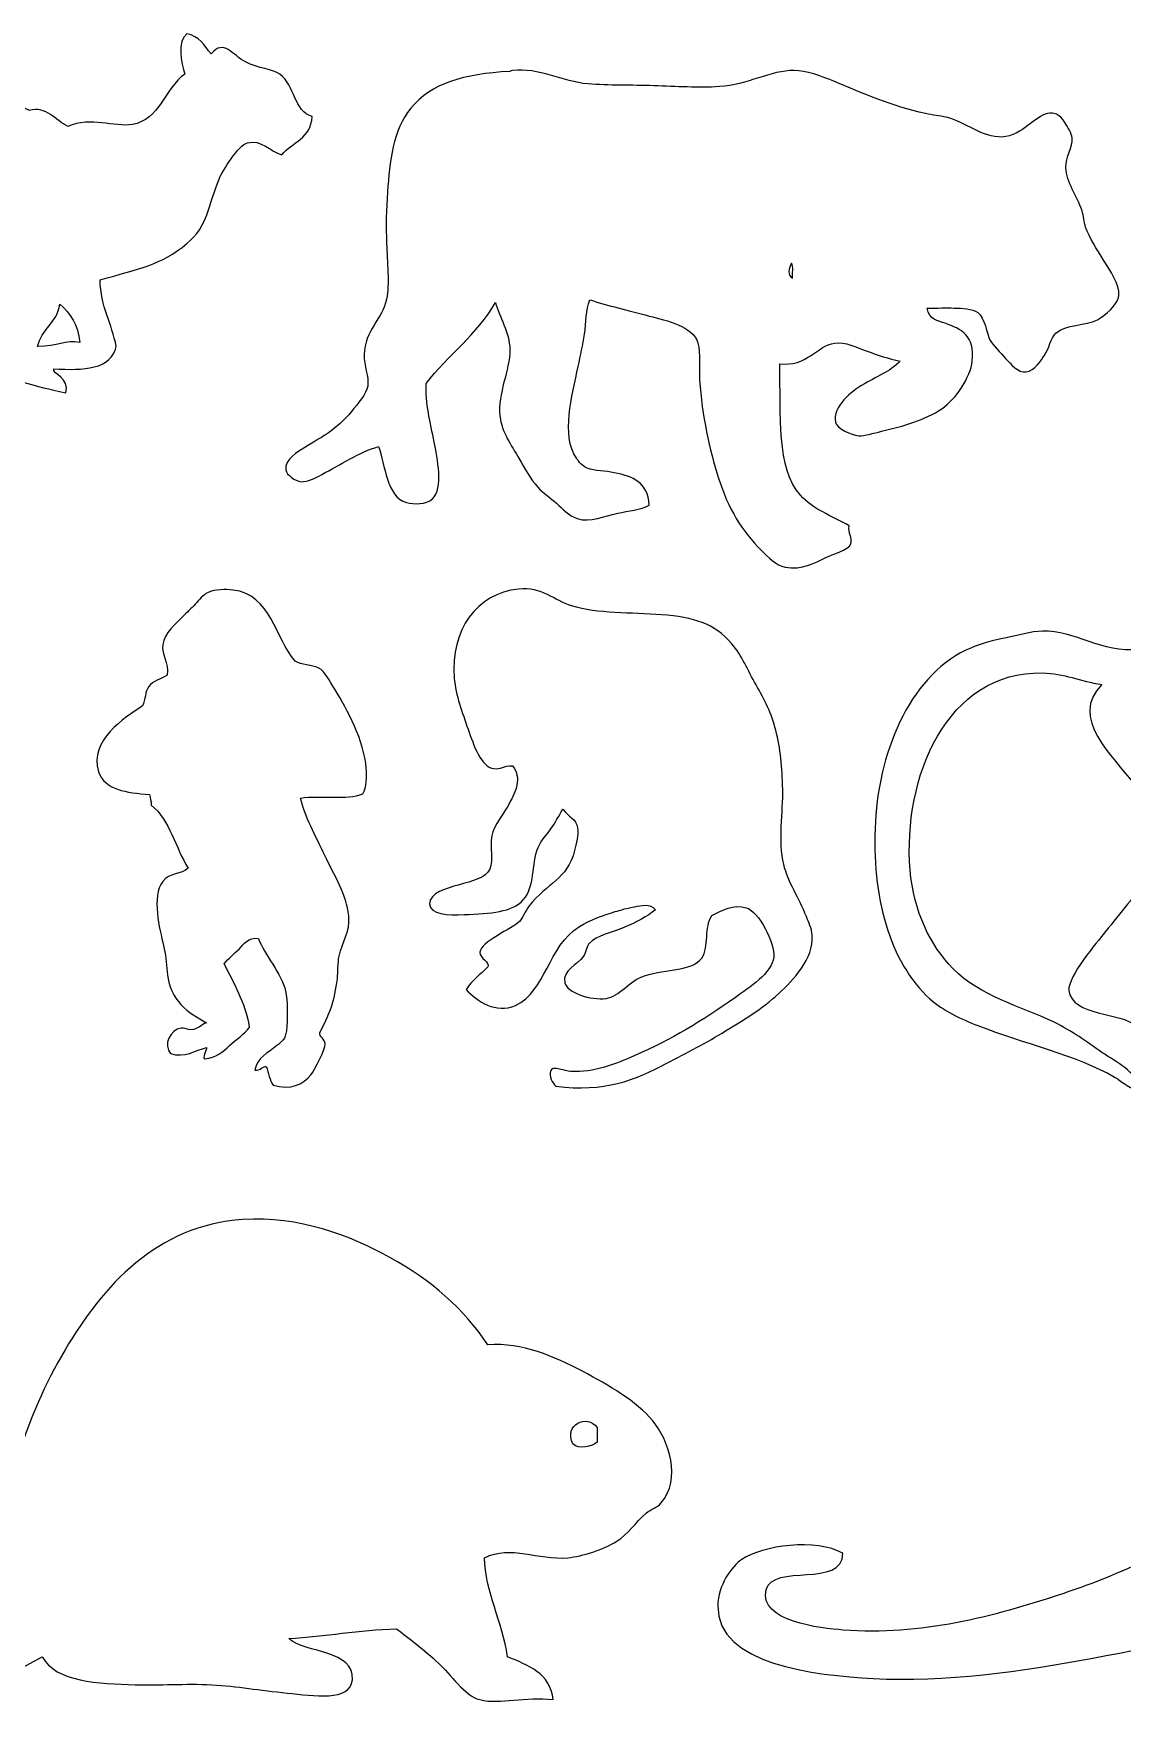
# Model space of a CAD drawing. Header units: centimetres. Extents: x -66 to 65, y -66 to 66.
# Drawn here: x -32.87 to -22.17, y -42.33 to -25.77 of the extents above; entities that cross this region are included whole.
import ezdxf

# ---------------------------------------------------------------- set-up
doc = ezdxf.new("R2010")
doc.units = ezdxf.units.CM
doc.header["$MEASUREMENT"] = 0
doc.layers.add('Layer 1', color=7, linetype='Continuous')

msp = doc.modelspace()

# ---------------------------------------------------------------- linework, layer by layer
at = {"layer": 'Layer 1'}
for points, knots in [([(-30.13545, -26.58757), (-30.1413, -26.80662), (-30.33352, -26.83929), (-30.43311, -26.9646), (-30.43311, -26.9646), (-30.54299, -26.93229), (-30.63872, -26.81064), (-30.77045, -26.84554), (-30.77045, -26.84554), (-30.85829, -26.86882), (-31.01506, -27.1228), (-31.04826, -27.20273), (-31.04826, -27.20273), (-31.16089, -27.47388), (-31.15507, -27.6612), (-31.36576, -27.83773), (-31.36576, -27.83773), (-31.61934, -28.05022), (-31.84169, -28.08519), (-32.21904, -28.19492), (-32.21904, -28.19492), (-32.21433, -28.46143), (-32.10291, -28.62119), (-32.06029, -28.84976), (-32.06029, -28.84976), (-32.11149, -29.07638), (-32.37991, -29.08577), (-32.67545, -29.06804), (-32.67545, -29.06804), (-32.68971, -29.12262), (-32.51302, -29.15652), (-32.55639, -29.30617), (-32.55639, -29.30617), (-32.73456, -29.265), (-32.80851, -29.2496), (-33.0128, -29.18711), (-33.0128, -29.18711), (-33.0224, -29.18417), (-33.06924, -29.12692), (-33.07233, -29.12758), (-33.07233, -29.12758), (-33.18639, -29.15205), (-33.2813, -29.43892), (-33.35014, -29.52446), (-33.35014, -29.52446), (-33.48894, -29.69697), (-33.6664, -29.77499), (-33.72717, -29.92134), (-33.72717, -29.92134), (-33.69807, -30.12346), (-33.72071, -30.30234), (-33.86608, -30.37775), (-33.86608, -30.37775), (-34.07928, -30.3134), (-34.02906, -29.95293), (-33.9653, -29.76259), (-33.9653, -29.76259), (-34.39739, -29.71716), (-34.53688, -29.21059), (-34.9178, -29.04821), (-34.9178, -29.04821), (-34.91682, -28.64583), (-34.80821, -28.33659), (-34.85827, -27.93696), (-34.85827, -27.93696), (-35.23985, -27.68354), (-35.66787, -27.47656), (-35.92983, -27.10352), (-35.92983, -27.10352), (-36.16925, -27.15022), (-36.37457, -27.27693), (-36.60452, -27.20274), (-36.60452, -27.20274), (-36.8422, -27.12606), (-37.04026, -27.00922), (-37.3189, -27.04399), (-37.3189, -27.04399), (-37.58978, -27.07778), (-37.75491, -27.30029), (-37.97374, -27.40118), (-37.97374, -27.40118), (-38.58913, -27.68489), (-39.21993, -27.45354), (-39.73983, -27.14321), (-39.73983, -27.14321), (-39.84577, -27.13638), (-39.9034, -27.21589), (-39.9978, -27.16305), (-39.9978, -27.16305), (-39.91766, -26.66362), (-39.47427, -27.05685), (-39.20405, -27.16305), (-39.20405, -27.16305), (-38.98894, -27.24756), (-38.65573, -27.26888), (-38.4103, -27.24243), (-38.4103, -27.24243), (-37.92394, -27.19002), (-37.78202, -26.75012), (-37.19983, -26.74634), (-37.19983, -26.74634), (-36.78234, -26.74361), (-36.30546, -27.04524), (-35.96952, -26.80587), (-35.96952, -26.80587), (-35.83016, -26.7066), (-35.77153, -26.51102), (-35.65202, -26.40899), (-35.65202, -26.40899), (-35.41956, -26.21053), (-34.92762, -26.11035), (-34.50108, -26.07165), (-34.50108, -26.07165), (-33.84536, -26.01215), (-33.43888, -26.28297), (-32.91358, -26.52806), (-32.91358, -26.52806), (-32.75147, -26.4834), (-32.65365, -26.62564), (-32.53655, -26.68681), (-32.53655, -26.68681), (-32.30239, -26.58381), (-32.08684, -26.69721), (-31.90155, -26.66697), (-31.90155, -26.66697), (-31.63361, -26.62326), (-31.58767, -26.3129), (-31.38561, -26.17088), (-31.38561, -26.17088), (-31.42453, -26.06325), (-31.46086, -25.84772), (-31.36577, -25.774), (-31.36577, -25.774), (-31.24356, -25.79731), (-31.19421, -25.89349), (-31.12764, -25.97244), (-31.12764, -25.97244), (-31.00146, -25.82126), (-30.91788, -25.98533), (-30.7903, -26.05182), (-30.7903, -26.05182), (-30.6652, -26.11699), (-30.51749, -26.12262), (-30.45296, -26.17088), (-30.45296, -26.17088), (-30.30137, -26.28417), (-30.31192, -26.54089), (-30.13545, -26.58757)], [0, 0, 0, 0, 0.02631579, 0.02631579, 0.02631579, 0.02631579, 0.05263158, 0.05263158, 0.05263158, 0.05263158, 0.07894737, 0.07894737, 0.07894737, 0.07894737, 0.10526316, 0.10526316, 0.10526316, 0.10526316, 0.13157895, 0.13157895, 0.13157895, 0.13157895, 0.15789474, 0.15789474, 0.15789474, 0.15789474, 0.18421053, 0.18421053, 0.18421053, 0.18421053, 0.21052632, 0.21052632, 0.21052632, 0.21052632, 0.23684211, 0.23684211, 0.23684211, 0.23684211, 0.26315789, 0.26315789, 0.26315789, 0.26315789, 0.28947368, 0.28947368, 0.28947368, 0.28947368, 0.31578947, 0.31578947, 0.31578947, 0.31578947, 0.34210526, 0.34210526, 0.34210526, 0.34210526, 0.36842105, 0.36842105, 0.36842105, 0.36842105, 0.39473684, 0.39473684, 0.39473684, 0.39473684, 0.42105263, 0.42105263, 0.42105263, 0.42105263, 0.44736842, 0.44736842, 0.44736842, 0.44736842, 0.47368421, 0.47368421, 0.47368421, 0.47368421, 0.5, 0.5, 0.5, 0.5, 0.52631579, 0.52631579, 0.52631579, 0.52631579, 0.55263158, 0.55263158, 0.55263158, 0.55263158, 0.57894737, 0.57894737, 0.57894737, 0.57894737, 0.60526316, 0.60526316, 0.60526316, 0.60526316, 0.63157895, 0.63157895, 0.63157895, 0.63157895, 0.65789474, 0.65789474, 0.65789474, 0.65789474, 0.68421053, 0.68421053, 0.68421053, 0.68421053, 0.71052632, 0.71052632, 0.71052632, 0.71052632, 0.73684211, 0.73684211, 0.73684211, 0.73684211, 0.76315789, 0.76315789, 0.76315789, 0.76315789, 0.78947368, 0.78947368, 0.78947368, 0.78947368, 0.81578947, 0.81578947, 0.81578947, 0.81578947, 0.84210526, 0.84210526, 0.84210526, 0.84210526, 0.86842105, 0.86842105, 0.86842105, 0.86842105, 0.89473684, 0.89473684, 0.89473684, 0.89473684, 0.92105263, 0.92105263, 0.92105263, 0.92105263, 0.94736842, 0.94736842, 0.94736842, 0.94736842, 1, 1, 1, 1]), ([(-24.0863, -28.47082), (-24.06966, -28.58877), (-23.97936, -28.59607), (-23.90935, -28.62121), (-23.90935, -28.62121), (-23.75631, -28.67614), (-23.61325, -28.74228), (-23.644, -28.99276), (-23.644, -28.99276), (-23.66347, -29.15143), (-23.79725, -29.35945), (-23.94475, -29.46158), (-23.94475, -29.46158), (-24.1026, -29.57088), (-24.32292, -29.63202), (-24.53739, -29.68275), (-24.53739, -29.68275), (-24.61433, -29.7009), (-24.70381, -29.73027), (-24.75858, -29.72696), (-24.75858, -29.72696), (-24.83766, -29.7222), (-24.97432, -29.65293), (-24.98856, -29.59424), (-24.98856, -29.59424), (-25.02624, -29.43922), (-24.8164, -29.28148), (-24.73202, -29.2316), (-24.73202, -29.2316), (-24.5852, -29.14476), (-24.45415, -29.09767), (-24.35165, -28.99276), (-24.35165, -28.99276), (-24.46891, -28.96937), (-24.57226, -28.93405), (-24.67894, -28.89545), (-24.67894, -28.89545), (-24.78292, -28.85783), (-24.89018, -28.79978), (-24.99739, -28.81581), (-24.99739, -28.81581), (-25.17106, -28.84179), (-25.27605, -29.05288), (-25.53701, -29.01925), (-25.53701, -29.01925), (-25.52502, -29.53175), (-25.57164, -30.04025), (-25.33355, -30.31076), (-25.33355, -30.31076), (-25.21197, -30.44893), (-25.0287, -30.51206), (-24.85587, -30.61151), (-24.85587, -30.61151), (-24.86685, -30.68488), (-24.817, -30.72642), (-24.8382, -30.78846), (-24.8382, -30.78846), (-24.859, -30.84934), (-25.02465, -30.89723), (-25.07704, -30.92118), (-25.07704, -30.92118), (-25.20311, -30.97865), (-25.31538, -31.04932), (-25.48394, -31.01849), (-25.48394, -31.01849), (-25.56869, -31.00296), (-25.65862, -30.91456), (-25.71392, -30.85924), (-25.71392, -30.85924), (-25.91455, -30.65861), (-26.04005, -30.44734), (-26.13852, -30.14272), (-26.13852, -30.14272), (-26.22866, -29.86398), (-26.30161, -29.53061), (-26.32428, -29.17853), (-26.32428, -29.17853), (-26.3323, -29.05423), (-26.31177, -28.91813), (-26.34195, -28.81584), (-26.34195, -28.81584), (-26.39214, -28.64585), (-26.64612, -28.59695), (-26.81966, -28.55049), (-26.81966, -28.55049), (-27.04157, -28.49106), (-27.21839, -28.44884), (-27.40349, -28.39121), (-27.40349, -28.39121), (-27.44574, -28.49395), (-27.43871, -28.6114), (-27.45654, -28.72736), (-27.45654, -28.72736), (-27.47265, -28.83216), (-27.49525, -28.93675), (-27.51845, -29.04584), (-27.51845, -29.04584), (-27.57983, -29.33424), (-27.68752, -29.72116), (-27.53615, -29.94812), (-27.53615, -29.94812), (-27.51406, -29.98122), (-27.47503, -30.0271), (-27.43, -30.04543), (-27.43, -30.04543), (-27.35372, -30.07647), (-27.24876, -30.07213), (-27.16462, -30.08964), (-27.16462, -30.08964), (-26.97989, -30.12811), (-26.83336, -30.18251), (-26.81963, -30.40809), (-26.81963, -30.40809), (-26.91004, -30.45733), (-27.02272, -30.46431), (-27.12925, -30.48773), (-27.12925, -30.48773), (-27.26374, -30.51728), (-27.39807, -30.58301), (-27.52729, -30.54081), (-27.52729, -30.54081), (-27.61421, -30.51245), (-27.66932, -30.44553), (-27.73075, -30.39039), (-27.73075, -30.39039), (-27.79041, -30.33686), (-27.86034, -30.29522), (-27.91651, -30.23119), (-27.91651, -30.23119), (-27.98456, -30.15356), (-28.04497, -30.04805), (-28.10227, -29.94811), (-28.10227, -29.94811), (-28.17355, -29.82373), (-28.2706, -29.69303), (-28.28803, -29.53234), (-28.28803, -29.53234), (-28.31258, -29.3062), (-28.18918, -29.09115), (-28.19072, -28.87779), (-28.19072, -28.87779), (-28.19188, -28.71346), (-28.29626, -28.54928), (-28.33227, -28.41776), (-28.33227, -28.41776), (-28.51089, -28.73153), (-28.80074, -28.93415), (-29.01341, -29.21389), (-29.01341, -29.21389), (-29.02338, -29.40674), (-28.97237, -29.59418), (-28.9338, -29.78888), (-28.9338, -29.78888), (-28.90343, -29.94199), (-28.84225, -30.24984), (-28.95147, -30.34617), (-28.95147, -30.34617), (-29.01661, -30.40358), (-29.13104, -30.40324), (-29.20801, -30.38152), (-29.20801, -30.38152), (-29.40634, -30.32551), (-29.41277, -30.01301), (-29.48222, -29.83307), (-29.48222, -29.83307), (-29.66772, -29.88625), (-29.85624, -30.01124), (-30.03949, -30.10731), (-30.03949, -30.10731), (-30.10111, -30.13962), (-30.17874, -30.18325), (-30.24295, -30.17809), (-30.24295, -30.17809), (-30.30134, -30.17338), (-30.38694, -30.10983), (-30.39334, -30.06308), (-30.39334, -30.06308), (-30.40779, -29.95762), (-30.26928, -29.87927), (-30.20758, -29.84194), (-30.20758, -29.84194), (-30.01054, -29.72267), (-29.89669, -29.66676), (-29.7476, -29.48811), (-29.7476, -29.48811), (-29.68865, -29.41749), (-29.59848, -29.31153), (-29.58837, -29.24043), (-29.58837, -29.24043), (-29.57421, -29.14081), (-29.62692, -29.0398), (-29.62374, -28.93084), (-29.62374, -28.93084), (-29.61665, -28.68761), (-29.443, -28.58056), (-29.40257, -28.38239), (-29.40257, -28.38239), (-29.37362, -28.24049), (-29.39603, -28.00636), (-29.40257, -27.8428), (-29.40257, -27.8428), (-29.40953, -27.66836), (-29.40612, -27.49725), (-29.39373, -27.32972), (-29.39373, -27.32972), (-29.37156, -27.0295), (-29.3402, -26.72282), (-29.16375, -26.50705), (-29.16375, -26.50705), (-28.96214, -26.26051), (-28.64768, -26.17084), (-28.19069, -26.14433), (-28.19069, -26.14433), (-28.1764, -26.14354), (-28.17566, -26.1369), (-28.16415, -26.13549), (-28.16415, -26.13549), (-27.90795, -26.10469), (-27.67586, -26.24757), (-27.42112, -26.26823), (-27.42112, -26.26823), (-27.2184, -26.28455), (-26.99387, -26.2777), (-26.77535, -26.2859), (-26.77535, -26.2859), (-26.55744, -26.2941), (-26.33127, -26.30728), (-26.12961, -26.29476), (-26.12961, -26.29476), (-25.85685, -26.27777), (-25.62314, -26.13318), (-25.39539, -26.13548), (-25.39539, -26.13548), (-25.27672, -26.13672), (-25.13083, -26.18988), (-25.00616, -26.24166), (-25.00616, -26.24166), (-24.71247, -26.36361), (-24.4417, -26.48455), (-24.10388, -26.56011), (-24.10388, -26.56011), (-24.03445, -26.57564), (-23.96556, -26.57921), (-23.90044, -26.59548), (-23.90044, -26.59548), (-23.7097, -26.64324), (-23.54256, -26.79707), (-23.35199, -26.79008), (-23.35199, -26.79008), (-23.25084, -26.78635), (-23.16625, -26.72777), (-23.09545, -26.67507), (-23.09545, -26.67507), (-22.96059, -26.57479), (-22.84134, -26.47465), (-22.73276, -26.64856), (-22.73276, -26.64856), (-22.70842, -26.68756), (-22.66603, -26.75826), (-22.66201, -26.79895), (-22.66201, -26.79895), (-22.65288, -26.89039), (-22.72691, -26.98535), (-22.72392, -27.09086), (-22.72392, -27.09086), (-22.71982, -27.23548), (-22.61274, -27.36761), (-22.56467, -27.51546), (-22.56467, -27.51546), (-22.54763, -27.56793), (-22.54641, -27.62455), (-22.5293, -27.67469), (-22.5293, -27.67469), (-22.49226, -27.78328), (-22.42034, -27.89313), (-22.35237, -28.00201), (-22.35237, -28.00201), (-22.29247, -28.09792), (-22.19177, -28.24151), (-22.20198, -28.34695), (-22.20198, -28.34695), (-22.21047, -28.43453), (-22.33758, -28.54571), (-22.41428, -28.58579), (-22.41428, -28.58579), (-22.52956, -28.64604), (-22.72522, -28.63146), (-22.82118, -28.71851), (-22.82118, -28.71851), (-22.87452, -28.7669), (-22.88722, -28.86816), (-22.93617, -28.93968), (-22.93617, -28.93968), (-22.96517, -28.98204), (-23.03179, -29.09171), (-23.1131, -29.09891), (-23.1131, -29.09891), (-23.20084, -29.10664), (-23.25947, -29.02829), (-23.31656, -28.96617), (-23.31656, -28.96617), (-23.3668, -28.91156), (-23.43943, -28.84078), (-23.46692, -28.78927), (-23.46692, -28.78927), (-23.50494, -28.71815), (-23.51746, -28.56765), (-23.59077, -28.51503), (-23.59077, -28.51503), (-23.64559, -28.47571), (-23.74621, -28.47495), (-23.82077, -28.47082), (-23.82077, -28.47082), (-23.89943, -28.4665), (-23.98656, -28.47399), (-24.0863, -28.47082)], [0, 0, 0, 0, 0.0125, 0.0125, 0.0125, 0.0125, 0.025, 0.025, 0.025, 0.025, 0.0375, 0.0375, 0.0375, 0.0375, 0.05, 0.05, 0.05, 0.05, 0.0625, 0.0625, 0.0625, 0.0625, 0.075, 0.075, 0.075, 0.075, 0.0875, 0.0875, 0.0875, 0.0875, 0.1, 0.1, 0.1, 0.1, 0.1125, 0.1125, 0.1125, 0.1125, 0.125, 0.125, 0.125, 0.125, 0.1375, 0.1375, 0.1375, 0.1375, 0.15, 0.15, 0.15, 0.15, 0.1625, 0.1625, 0.1625, 0.1625, 0.175, 0.175, 0.175, 0.175, 0.1875, 0.1875, 0.1875, 0.1875, 0.2, 0.2, 0.2, 0.2, 0.2125, 0.2125, 0.2125, 0.2125, 0.225, 0.225, 0.225, 0.225, 0.2375, 0.2375, 0.2375, 0.2375, 0.25, 0.25, 0.25, 0.25, 0.2625, 0.2625, 0.2625, 0.2625, 0.275, 0.275, 0.275, 0.275, 0.2875, 0.2875, 0.2875, 0.2875, 0.3, 0.3, 0.3, 0.3, 0.3125, 0.3125, 0.3125, 0.3125, 0.325, 0.325, 0.325, 0.325, 0.3375, 0.3375, 0.3375, 0.3375, 0.35, 0.35, 0.35, 0.35, 0.3625, 0.3625, 0.3625, 0.3625, 0.375, 0.375, 0.375, 0.375, 0.3875, 0.3875, 0.3875, 0.3875, 0.4, 0.4, 0.4, 0.4, 0.4125, 0.4125, 0.4125, 0.4125, 0.425, 0.425, 0.425, 0.425, 0.4375, 0.4375, 0.4375, 0.4375, 0.45, 0.45, 0.45, 0.45, 0.4625, 0.4625, 0.4625, 0.4625, 0.475, 0.475, 0.475, 0.475, 0.4875, 0.4875, 0.4875, 0.4875, 0.5, 0.5, 0.5, 0.5, 0.5125, 0.5125, 0.5125, 0.5125, 0.525, 0.525, 0.525, 0.525, 0.5375, 0.5375, 0.5375, 0.5375, 0.55, 0.55, 0.55, 0.55, 0.5625, 0.5625, 0.5625, 0.5625, 0.575, 0.575, 0.575, 0.575, 0.5875, 0.5875, 0.5875, 0.5875, 0.6, 0.6, 0.6, 0.6, 0.6125, 0.6125, 0.6125, 0.6125, 0.625, 0.625, 0.625, 0.625, 0.6375, 0.6375, 0.6375, 0.6375, 0.65, 0.65, 0.65, 0.65, 0.6625, 0.6625, 0.6625, 0.6625, 0.675, 0.675, 0.675, 0.675, 0.6875, 0.6875, 0.6875, 0.6875, 0.7, 0.7, 0.7, 0.7, 0.7125, 0.7125, 0.7125, 0.7125, 0.725, 0.725, 0.725, 0.725, 0.7375, 0.7375, 0.7375, 0.7375, 0.75, 0.75, 0.75, 0.75, 0.7625, 0.7625, 0.7625, 0.7625, 0.775, 0.775, 0.775, 0.775, 0.7875, 0.7875, 0.7875, 0.7875, 0.8, 0.8, 0.8, 0.8, 0.8125, 0.8125, 0.8125, 0.8125, 0.825, 0.825, 0.825, 0.825, 0.8375, 0.8375, 0.8375, 0.8375, 0.85, 0.85, 0.85, 0.85, 0.8625, 0.8625, 0.8625, 0.8625, 0.875, 0.875, 0.875, 0.875, 0.8875, 0.8875, 0.8875, 0.8875, 0.9, 0.9, 0.9, 0.9, 0.9125, 0.9125, 0.9125, 0.9125, 0.925, 0.925, 0.925, 0.925, 0.9375, 0.9375, 0.9375, 0.9375, 0.95, 0.95, 0.95, 0.95, 0.9625, 0.9625, 0.9625, 0.9625, 0.975, 0.975, 0.975, 0.975, 1, 1, 1, 1]), ([(-32.8342, -28.84975), (-32.63505, -28.84784), (-32.55969, -28.784), (-32.41748, -28.81006), (-32.41748, -28.81006), (-32.43608, -28.63684), (-32.5109, -28.51984), (-32.61592, -28.43303), (-32.61592, -28.43303), (-32.63983, -28.62081), (-32.79742, -28.67486), (-32.8342, -28.84975)], [0, 0, 0, 0, 0.25, 0.25, 0.25, 0.25, 0.5, 0.5, 0.5, 0.5, 1, 1, 1, 1]), ([(-29.6361, -33.24551), (-29.78887, -33.31123), (-30.05912, -33.25961), (-30.24866, -33.28866), (-30.24866, -33.28866), (-30.20619, -33.47096), (-30.1034, -33.65482), (-30.00707, -33.8581), (-30.00707, -33.8581), (-29.91814, -34.04582), (-29.79374, -34.24018), (-29.7741, -34.44481), (-29.7741, -34.44481), (-29.75817, -34.6106), (-29.8403, -34.70233), (-29.86903, -34.84171), (-29.86903, -34.84171), (-29.88356, -34.91233), (-29.87842, -34.994), (-29.88628, -35.06605), (-29.88628, -35.06605), (-29.90835, -35.26957), (-29.97296, -35.44303), (-30.05881, -35.59236), (-30.05881, -35.59236), (-30.06598, -35.63446), (-30.01021, -35.65866), (-30.00703, -35.70457), (-30.00703, -35.70457), (-30.00311, -35.76095), (-30.10837, -35.95958), (-30.14509, -36.00654), (-30.14509, -36.00654), (-30.2232, -36.10655), (-30.34665, -36.16235), (-30.51609, -36.11007), (-30.51609, -36.11007), (-30.55572, -36.06628), (-30.55914, -35.98627), (-30.58512, -35.92886), (-30.58512, -35.92886), (-30.61491, -35.91373), (-30.64232, -35.97495), (-30.69725, -35.96336), (-30.69725, -35.96336), (-30.67264, -35.83268), (-30.56864, -35.79456), (-30.48156, -35.7218), (-30.48156, -35.7218), (-30.42854, -35.67748), (-30.39666, -35.661), (-30.38668, -35.57509), (-30.38668, -35.57509), (-30.37398, -35.46616), (-30.37604, -35.27283), (-30.39531, -35.18681), (-30.39531, -35.18681), (-30.43304, -35.01801), (-30.60528, -34.82171), (-30.66272, -34.66915), (-30.66272, -34.66915), (-30.76326, -34.65177), (-30.80689, -34.72868), (-30.85259, -34.77271), (-30.85259, -34.77271), (-30.90246, -34.82073), (-30.95588, -34.86476), (-30.99925, -34.9194), (-30.99925, -34.9194), (-30.90228, -35.11289), (-30.79129, -35.29236), (-30.74903, -35.54062), (-30.74903, -35.54062), (-30.80218, -35.61338), (-30.88169, -35.66196), (-30.94747, -35.72183), (-30.94747, -35.72183), (-31.00978, -35.77853), (-31.07963, -35.84608), (-31.18909, -35.85121), (-31.18909, -35.85121), (-31.22153, -35.84079), (-31.16882, -35.77654), (-31.17187, -35.73911), (-31.17187, -35.73911), (-31.27889, -35.77057), (-31.39314, -35.8455), (-31.52559, -35.79949), (-31.52559, -35.79949), (-31.6047, -35.7157), (-31.52683, -35.56549), (-31.42203, -35.54925), (-31.42203, -35.54925), (-31.3902, -35.54436), (-31.35763, -35.56748), (-31.32715, -35.56653), (-31.32715, -35.56653), (-31.2555, -35.56428), (-31.22711, -35.51457), (-31.17187, -35.49753), (-31.17187, -35.49753), (-31.35372, -35.39744), (-31.53218, -35.28811), (-31.56012, -34.99707), (-31.56012, -34.99707), (-31.5689, -34.90563), (-31.57396, -34.82096), (-31.59462, -34.73825), (-31.59462, -34.73825), (-31.63386, -34.58098), (-31.71635, -34.25557), (-31.60327, -34.10838), (-31.60327, -34.10838), (-31.53718, -34.02234), (-31.422, -34.03872), (-31.35303, -33.97895), (-31.35303, -33.97895), (-31.47868, -33.7767), (-31.53361, -33.50378), (-31.7154, -33.35771), (-31.7154, -33.35771), (-31.71813, -33.32017), (-31.7254, -33.28717), (-31.73265, -33.2542), (-31.73265, -33.2542), (-31.96064, -33.23581), (-32.17821, -33.20676), (-32.23311, -33.02986), (-32.23311, -33.02986), (-32.33005, -32.71744), (-31.9807, -32.50265), (-31.80168, -32.38277), (-31.80168, -32.38277), (-31.77316, -32.31543), (-31.77599, -32.24492), (-31.74128, -32.19293), (-31.74128, -32.19293), (-31.70014, -32.13141), (-31.62214, -32.12207), (-31.56009, -32.0808), (-31.56009, -32.0808), (-31.54152, -31.95078), (-31.61592, -31.88922), (-31.60324, -31.77878), (-31.60324, -31.77878), (-31.59094, -31.6716), (-31.47008, -31.56793), (-31.40478, -31.50269), (-31.40478, -31.50269), (-31.36874, -31.46663), (-31.32345, -31.42466), (-31.28397, -31.38188), (-31.28397, -31.38188), (-31.24518, -31.33984), (-31.20295, -31.28846), (-31.16321, -31.26972), (-31.16321, -31.26972), (-31.08603, -31.23339), (-30.98454, -31.23612), (-30.91302, -31.24382), (-30.91302, -31.24382), (-30.53985, -31.28406), (-30.49784, -31.71843), (-30.3004, -31.94272), (-30.3004, -31.94272), (-30.23894, -31.98646), (-30.14268, -31.97217), (-30.06743, -32.01172), (-30.06743, -32.01172), (-30.00999, -32.04194), (-29.96186, -32.13906), (-29.91215, -32.21878), (-29.91215, -32.21878), (-29.78486, -32.42288), (-29.62524, -32.72302), (-29.60153, -32.99536), (-29.60153, -32.99536), (-29.59424, -33.07949), (-29.59755, -33.18204), (-29.6361, -33.24551)], [0, 0, 0, 0, 0.02173913, 0.02173913, 0.02173913, 0.02173913, 0.04347826, 0.04347826, 0.04347826, 0.04347826, 0.06521739, 0.06521739, 0.06521739, 0.06521739, 0.08695652, 0.08695652, 0.08695652, 0.08695652, 0.10869565, 0.10869565, 0.10869565, 0.10869565, 0.13043478, 0.13043478, 0.13043478, 0.13043478, 0.15217391, 0.15217391, 0.15217391, 0.15217391, 0.17391304, 0.17391304, 0.17391304, 0.17391304, 0.19565217, 0.19565217, 0.19565217, 0.19565217, 0.2173913, 0.2173913, 0.2173913, 0.2173913, 0.23913043, 0.23913043, 0.23913043, 0.23913043, 0.26086957, 0.26086957, 0.26086957, 0.26086957, 0.2826087, 0.2826087, 0.2826087, 0.2826087, 0.30434783, 0.30434783, 0.30434783, 0.30434783, 0.32608696, 0.32608696, 0.32608696, 0.32608696, 0.34782609, 0.34782609, 0.34782609, 0.34782609, 0.36956522, 0.36956522, 0.36956522, 0.36956522, 0.39130435, 0.39130435, 0.39130435, 0.39130435, 0.41304348, 0.41304348, 0.41304348, 0.41304348, 0.43478261, 0.43478261, 0.43478261, 0.43478261, 0.45652174, 0.45652174, 0.45652174, 0.45652174, 0.47826087, 0.47826087, 0.47826087, 0.47826087, 0.5, 0.5, 0.5, 0.5, 0.52173913, 0.52173913, 0.52173913, 0.52173913, 0.54347826, 0.54347826, 0.54347826, 0.54347826, 0.56521739, 0.56521739, 0.56521739, 0.56521739, 0.58695652, 0.58695652, 0.58695652, 0.58695652, 0.60869565, 0.60869565, 0.60869565, 0.60869565, 0.63043478, 0.63043478, 0.63043478, 0.63043478, 0.65217391, 0.65217391, 0.65217391, 0.65217391, 0.67391304, 0.67391304, 0.67391304, 0.67391304, 0.69565217, 0.69565217, 0.69565217, 0.69565217, 0.7173913, 0.7173913, 0.7173913, 0.7173913, 0.73913043, 0.73913043, 0.73913043, 0.73913043, 0.76086957, 0.76086957, 0.76086957, 0.76086957, 0.7826087, 0.7826087, 0.7826087, 0.7826087, 0.80434783, 0.80434783, 0.80434783, 0.80434783, 0.82608696, 0.82608696, 0.82608696, 0.82608696, 0.84782609, 0.84782609, 0.84782609, 0.84782609, 0.86956522, 0.86956522, 0.86956522, 0.86956522, 0.89130435, 0.89130435, 0.89130435, 0.89130435, 0.91304348, 0.91304348, 0.91304348, 0.91304348, 0.93478261, 0.93478261, 0.93478261, 0.93478261, 0.95652174, 0.95652174, 0.95652174, 0.95652174, 1, 1, 1, 1]), ([(-27.73814, -36.12114), (-27.76896, -36.0904), (-27.81545, -36.02422), (-27.78661, -35.96604), (-27.78661, -35.96604), (-27.77558, -35.93109), (-27.72001, -35.95215), (-27.68964, -35.95633), (-27.68964, -35.95633), (-27.65972, -35.96048), (-27.62416, -35.97369), (-27.5927, -35.97575), (-27.5927, -35.97575), (-27.36283, -35.99059), (-27.14574, -35.90058), (-26.96246, -35.8206), (-26.96246, -35.8206), (-26.60765, -35.66579), (-26.29687, -35.47741), (-25.97342, -35.24849), (-25.97342, -35.24849), (-25.8392, -35.15353), (-25.61327, -35.00931), (-25.59525, -34.85098), (-25.59525, -34.85098), (-25.58006, -34.71737), (-25.74625, -34.39936), (-25.86677, -34.36618), (-25.86677, -34.36618), (-25.9938, -34.33118), (-26.1023, -34.38952), (-26.20612, -34.44378), (-26.20612, -34.44378), (-26.28023, -34.55276), (-26.22943, -34.7526), (-26.30309, -34.86066), (-26.30309, -34.86066), (-26.39302, -34.99263), (-26.64652, -34.96223), (-26.86549, -35.03521), (-26.86549, -35.03521), (-27.02107, -35.08709), (-27.11327, -35.23939), (-27.24361, -35.25825), (-27.24361, -35.25825), (-27.39159, -35.27965), (-27.63263, -35.20028), (-27.65088, -35.10315), (-27.65088, -35.10315), (-27.67448, -34.97768), (-27.52854, -34.93596), (-27.46665, -34.84132), (-27.46665, -34.84132), (-27.44114, -34.80224), (-27.42937, -34.73781), (-27.40844, -34.71525), (-27.40844, -34.71525), (-27.34121, -34.64265), (-27.17172, -34.60415), (-27.06909, -34.56015), (-27.06909, -34.56015), (-26.94341, -34.50617), (-26.83925, -34.45601), (-26.75881, -34.3856), (-26.75881, -34.3856), (-26.81255, -34.31887), (-26.90399, -34.34694), (-26.96246, -34.3565), (-26.96246, -34.3565), (-27.03141, -34.3678), (-27.1051, -34.38883), (-27.15637, -34.40497), (-27.15637, -34.40497), (-27.27072, -34.44093), (-27.40034, -34.48456), (-27.50538, -34.55041), (-27.50538, -34.55041), (-27.82105, -34.74829), (-27.83143, -35.18808), (-28.13567, -35.32609), (-28.13567, -35.32609), (-28.32601, -35.4125), (-28.51297, -35.28616), (-28.62047, -35.17099), (-28.62047, -35.17099), (-28.56491, -35.08114), (-28.47804, -35.02251), (-28.40714, -34.94797), (-28.40714, -34.94797), (-28.3823, -34.90344), (-28.48734, -34.86801), (-28.48474, -34.80253), (-28.48474, -34.80253), (-28.4808, -34.70474), (-28.16494, -34.57044), (-28.09689, -34.50194), (-28.09689, -34.50194), (-28.05942, -34.46424), (-28.04384, -34.40285), (-27.99995, -34.34679), (-27.99995, -34.34679), (-27.8244, -34.12263), (-27.62771, -34.0926), (-27.55389, -33.80384), (-27.55389, -33.80384), (-27.53714, -33.7383), (-27.51224, -33.6502), (-27.52481, -33.58082), (-27.52481, -33.58082), (-27.54145, -33.48896), (-27.61101, -33.47914), (-27.67025, -33.39654), (-27.67025, -33.39654), (-27.71015, -33.46988), (-27.7442, -33.52695), (-27.78659, -33.59053), (-27.78659, -33.59053), (-27.82331, -33.64556), (-27.88298, -33.70081), (-27.91266, -33.77473), (-27.91266, -33.77473), (-27.98037, -33.9434), (-27.94161, -34.16015), (-28.05808, -34.28863), (-28.05808, -34.28863), (-28.17, -34.41206), (-28.37479, -34.42148), (-28.63987, -34.43407), (-28.63987, -34.43407), (-28.8, -34.44169), (-28.97489, -34.43518), (-28.97922, -34.32742), (-28.97922, -34.32742), (-28.98343, -34.22206), (-28.80708, -34.17536), (-28.69802, -34.14322), (-28.69802, -34.14322), (-28.5575, -34.10171), (-28.42407, -34.07554), (-28.38772, -33.98804), (-28.38772, -33.98804), (-28.34594, -33.88739), (-28.39217, -33.78653), (-28.36835, -33.65834), (-28.36835, -33.65834), (-28.35049, -33.56227), (-28.24386, -33.43154), (-28.1938, -33.33841), (-28.1938, -33.33841), (-28.13345, -33.22609), (-28.06849, -33.0937), (-28.16475, -32.96995), (-28.16475, -32.96995), (-28.25188, -32.96535), (-28.27434, -33.00993), (-28.34895, -32.999), (-28.34895, -32.999), (-28.47487, -32.98069), (-28.5453, -32.77148), (-28.60105, -32.6112), (-28.60105, -32.6112), (-28.65873, -32.44528), (-28.72146, -32.28283), (-28.73678, -32.10696), (-28.73678, -32.10696), (-28.77779, -31.63693), (-28.51175, -31.27477), (-28.10654, -31.23431), (-28.10654, -31.23431), (-27.87402, -31.21113), (-27.75438, -31.34512), (-27.58293, -31.39917), (-27.58293, -31.39917), (-27.32898, -31.47918), (-26.99466, -31.46341), (-26.70054, -31.48643), (-26.70054, -31.48643), (-26.3778, -31.51167), (-26.18114, -31.57197), (-26.01212, -31.7676), (-26.01212, -31.7676), (-25.90565, -31.89084), (-25.85139, -32.03322), (-25.76974, -32.17482), (-25.76974, -32.17482), (-25.68724, -32.31793), (-25.61779, -32.45732), (-25.57577, -32.62085), (-25.57577, -32.62085), (-25.52968, -32.80063), (-25.51391, -32.98645), (-25.5079, -33.20267), (-25.5079, -33.20267), (-25.50213, -33.41129), (-25.55328, -33.71916), (-25.49824, -33.93956), (-25.49824, -33.93956), (-25.45122, -34.12763), (-25.34851, -34.265), (-25.2752, -34.45349), (-25.2752, -34.45349), (-25.25395, -34.50805), (-25.22122, -34.56887), (-25.21702, -34.63769), (-25.21702, -34.63769), (-25.20276, -34.87142), (-25.40413, -35.07822), (-25.54672, -35.2098), (-25.54672, -35.2098), (-25.71373, -35.36395), (-25.89795, -35.47216), (-26.0703, -35.57826), (-26.0703, -35.57826), (-26.25167, -35.68986), (-26.45175, -35.7921), (-26.65212, -35.89825), (-26.65212, -35.89825), (-26.95973, -36.0611), (-27.26024, -36.18276), (-27.73814, -36.12114)], [0, 0, 0, 0, 0.01785714, 0.01785714, 0.01785714, 0.01785714, 0.03571429, 0.03571429, 0.03571429, 0.03571429, 0.05357143, 0.05357143, 0.05357143, 0.05357143, 0.07142857, 0.07142857, 0.07142857, 0.07142857, 0.08928571, 0.08928571, 0.08928571, 0.08928571, 0.10714286, 0.10714286, 0.10714286, 0.10714286, 0.125, 0.125, 0.125, 0.125, 0.14285714, 0.14285714, 0.14285714, 0.14285714, 0.16071429, 0.16071429, 0.16071429, 0.16071429, 0.17857143, 0.17857143, 0.17857143, 0.17857143, 0.19642857, 0.19642857, 0.19642857, 0.19642857, 0.21428571, 0.21428571, 0.21428571, 0.21428571, 0.23214286, 0.23214286, 0.23214286, 0.23214286, 0.25, 0.25, 0.25, 0.25, 0.26785714, 0.26785714, 0.26785714, 0.26785714, 0.28571429, 0.28571429, 0.28571429, 0.28571429, 0.30357143, 0.30357143, 0.30357143, 0.30357143, 0.32142857, 0.32142857, 0.32142857, 0.32142857, 0.33928571, 0.33928571, 0.33928571, 0.33928571, 0.35714286, 0.35714286, 0.35714286, 0.35714286, 0.375, 0.375, 0.375, 0.375, 0.39285714, 0.39285714, 0.39285714, 0.39285714, 0.41071429, 0.41071429, 0.41071429, 0.41071429, 0.42857143, 0.42857143, 0.42857143, 0.42857143, 0.44642857, 0.44642857, 0.44642857, 0.44642857, 0.46428571, 0.46428571, 0.46428571, 0.46428571, 0.48214286, 0.48214286, 0.48214286, 0.48214286, 0.5, 0.5, 0.5, 0.5, 0.51785714, 0.51785714, 0.51785714, 0.51785714, 0.53571429, 0.53571429, 0.53571429, 0.53571429, 0.55357143, 0.55357143, 0.55357143, 0.55357143, 0.57142857, 0.57142857, 0.57142857, 0.57142857, 0.58928571, 0.58928571, 0.58928571, 0.58928571, 0.60714286, 0.60714286, 0.60714286, 0.60714286, 0.625, 0.625, 0.625, 0.625, 0.64285714, 0.64285714, 0.64285714, 0.64285714, 0.66071429, 0.66071429, 0.66071429, 0.66071429, 0.67857143, 0.67857143, 0.67857143, 0.67857143, 0.69642857, 0.69642857, 0.69642857, 0.69642857, 0.71428571, 0.71428571, 0.71428571, 0.71428571, 0.73214286, 0.73214286, 0.73214286, 0.73214286, 0.75, 0.75, 0.75, 0.75, 0.76785714, 0.76785714, 0.76785714, 0.76785714, 0.78571429, 0.78571429, 0.78571429, 0.78571429, 0.80357143, 0.80357143, 0.80357143, 0.80357143, 0.82142857, 0.82142857, 0.82142857, 0.82142857, 0.83928571, 0.83928571, 0.83928571, 0.83928571, 0.85714286, 0.85714286, 0.85714286, 0.85714286, 0.875, 0.875, 0.875, 0.875, 0.89285714, 0.89285714, 0.89285714, 0.89285714, 0.91071429, 0.91071429, 0.91071429, 0.91071429, 0.92857143, 0.92857143, 0.92857143, 0.92857143, 0.94642857, 0.94642857, 0.94642857, 0.94642857, 0.96428571, 0.96428571, 0.96428571, 0.96428571, 1, 1, 1, 1]), ([(-16.74271, -31.46587), (-16.7494, -31.58737), (-16.85153, -31.59327), (-16.85656, -31.67947), (-16.85656, -31.67947), (-16.86484, -31.82584), (-16.6546, -31.93321), (-16.67768, -32.12326), (-16.67768, -32.12326), (-16.70274, -32.33053), (-17.0677, -32.49974), (-17.32805, -32.46836), (-17.32805, -32.46836), (-17.48492, -32.44939), (-17.58896, -32.34596), (-17.68577, -32.27117), (-17.68577, -32.27117), (-17.7589, -32.52051), (-17.81073, -32.79118), (-17.97843, -32.94496), (-17.97843, -32.94496), (-18.04137, -33.36335), (-18.30889, -33.57517), (-18.54758, -33.81602), (-18.54758, -33.81602), (-18.42246, -34.03549), (-18.2355, -34.2633), (-18.10848, -34.5391), (-18.10848, -34.5391), (-18.00397, -34.76638), (-17.88856, -35.15055), (-17.62069, -35.19651), (-17.62069, -35.19651), (-17.42006, -35.23099), (-17.14219, -35.11999), (-17.10049, -35.39368), (-17.10049, -35.39368), (-17.22969, -35.46091), (-17.44813, -35.36836), (-17.55565, -35.47586), (-17.55565, -35.47586), (-17.65312, -35.44258), (-17.74549, -35.42289), (-17.83206, -35.39368), (-17.83206, -35.39368), (-17.91487, -35.36585), (-18.03261, -35.34132), (-18.09225, -35.29512), (-18.09225, -35.29512), (-18.15752, -35.24443), (-18.19332, -35.13499), (-18.25484, -35.06499), (-18.25484, -35.06499), (-18.31829, -34.99276), (-18.36991, -34.93783), (-18.46619, -34.90074), (-18.46619, -34.90074), (-18.4078, -35.12103), (-18.36128, -35.35342), (-18.3036, -35.5745), (-18.3036, -35.5745), (-18.00769, -35.60405), (-17.74938, -35.67176), (-17.57187, -35.82096), (-17.57187, -35.82096), (-17.59021, -35.89565), (-17.65775, -35.9205), (-17.70199, -35.96894), (-17.70199, -35.96894), (-17.86791, -35.93132), (-18.06669, -35.96423), (-18.23854, -35.9196), (-18.23854, -35.9196), (-18.34355, -35.89245), (-18.61332, -35.73278), (-18.67764, -35.64028), (-18.67764, -35.64028), (-18.74704, -35.54029), (-18.76765, -35.35305), (-18.80766, -35.21298), (-18.80766, -35.21298), (-18.84759, -35.07312), (-18.90074, -34.92977), (-18.95405, -34.80208), (-18.95405, -34.80208), (-19.06208, -34.54332), (-19.24319, -34.23135), (-19.24671, -33.98034), (-19.24671, -33.98034), (-19.25073, -33.69073), (-19.05494, -33.48639), (-18.9866, -33.30655), (-18.9866, -33.30655), (-19.42068, -33.3279), (-19.72434, -33.15653), (-20.02713, -33.02712), (-20.02713, -33.02712), (-20.27827, -32.91986), (-20.52563, -32.77693), (-20.85639, -32.76418), (-20.85639, -32.76418), (-20.81437, -32.93478), (-20.73651, -33.10425), (-20.66134, -33.29009), (-20.66134, -33.29009), (-20.59088, -33.46424), (-20.48137, -33.65865), (-20.48251, -33.84886), (-20.48251, -33.84886), (-20.48402, -34.12575), (-20.71418, -34.3916), (-20.85639, -34.60485), (-20.85639, -34.60485), (-21.01683, -34.84525), (-21.16545, -35.07062), (-21.32804, -35.24578), (-21.32804, -35.24578), (-21.33809, -35.34362), (-21.22551, -35.31759), (-21.24665, -35.4266), (-21.24665, -35.4266), (-21.2943, -35.50449), (-21.49419, -35.42845), (-21.50684, -35.54167), (-21.50684, -35.54167), (-21.45263, -35.6978), (-21.20582, -35.6339), (-21.05147, -35.65671), (-21.05147, -35.65671), (-20.95453, -35.67102), (-20.74193, -35.76019), (-20.6288, -35.80459), (-20.6288, -35.80459), (-20.50759, -35.85232), (-20.36149, -35.92646), (-20.43372, -36.1005), (-20.43372, -36.1005), (-20.79107, -36.17644), (-21.36085, -36.06341), (-21.70197, -35.93614), (-21.70197, -35.93614), (-21.89644, -35.86359), (-22.12634, -35.80226), (-22.04339, -35.52522), (-22.04339, -35.52522), (-22.1683, -35.39568), (-22.66677, -35.43198), (-22.69387, -35.18012), (-22.69387, -35.18012), (-22.70874, -35.04132), (-22.41847, -34.7071), (-22.33618, -34.60492), (-22.33618, -34.60492), (-22.18063, -34.41209), (-22.04662, -34.23371), (-21.91335, -34.11184), (-21.91335, -34.11184), (-21.83778, -34.04276), (-21.67612, -33.97669), (-21.65321, -33.88181), (-21.65321, -33.88181), (-21.62149, -33.75052), (-21.73441, -33.59206), (-21.81582, -33.47089), (-21.81582, -33.47089), (-21.89303, -33.35606), (-21.99611, -33.22628), (-22.05974, -33.14228), (-22.05974, -33.14228), (-22.25476, -32.88452), (-22.70286, -32.49381), (-22.36872, -32.17263), (-22.36872, -32.17263), (-22.5893, -32.14032), (-22.73649, -32.06193), (-22.95406, -32.05762), (-22.95406, -32.05762), (-23.89349, -32.03878), (-24.33042, -33.0855), (-24.2548, -33.99686), (-24.2548, -33.99686), (-24.22101, -34.40345), (-24.05642, -34.73791), (-23.83202, -34.96651), (-23.83202, -34.96651), (-23.56101, -35.24268), (-23.17805, -35.32753), (-22.84018, -35.49237), (-22.84018, -35.49237), (-22.6655, -35.57762), (-22.51734, -35.68586), (-22.36872, -35.7882), (-22.36872, -35.7882), (-22.22598, -35.88644), (-22.04561, -35.97047), (-21.97846, -36.14981), (-21.97846, -36.14981), (-22.08652, -36.16894), (-22.16459, -36.07742), (-22.2386, -36.03472), (-22.2386, -36.03472), (-22.62783, -35.81056), (-23.13337, -35.70232), (-23.58821, -35.52524), (-23.58821, -35.52524), (-23.75281, -35.46121), (-23.93357, -35.37654), (-24.05972, -35.26232), (-24.05972, -35.26232), (-24.4558, -34.90352), (-24.63694, -34.26172), (-24.5963, -33.52022), (-24.5963, -33.52022), (-24.55622, -32.78941), (-24.23345, -32.05345), (-23.65317, -31.81101), (-23.65317, -31.81101), (-23.5558, -31.77037), (-23.43917, -31.73796), (-23.31175, -31.71243), (-23.31175, -31.71243), (-23.19697, -31.68944), (-23.06717, -31.65036), (-22.95403, -31.64673), (-22.95403, -31.64673), (-22.63375, -31.63612), (-22.36695, -31.86837), (-22.0109, -31.82749), (-22.0109, -31.82749), (-21.77817, -31.80077), (-21.71129, -31.63993), (-21.50682, -31.53166), (-21.50682, -31.53166), (-21.404, -31.47716), (-21.15233, -31.46771), (-21.01903, -31.433), (-21.01903, -31.433), (-20.73145, -31.35818), (-20.38437, -31.30798), (-19.99467, -31.33434), (-19.99467, -31.33434), (-19.53075, -31.36585), (-19.17481, -31.59067), (-18.72639, -31.63022), (-18.72639, -31.63022), (-18.62529, -31.63914), (-18.50041, -31.6425), (-18.40108, -31.63022), (-18.40108, -31.63022), (-18.10988, -31.5941), (-17.87041, -31.33391), (-17.58815, -31.23581), (-17.58815, -31.23581), (-17.55079, -31.22279), (-17.46102, -31.21139), (-17.37675, -31.21938), (-17.37675, -31.21938), (-17.14218, -31.24153), (-16.95996, -31.35134), (-16.74271, -31.46587)], [0, 0, 0, 0, 0.01515152, 0.01515152, 0.01515152, 0.01515152, 0.03030303, 0.03030303, 0.03030303, 0.03030303, 0.04545455, 0.04545455, 0.04545455, 0.04545455, 0.06060606, 0.06060606, 0.06060606, 0.06060606, 0.07575758, 0.07575758, 0.07575758, 0.07575758, 0.09090909, 0.09090909, 0.09090909, 0.09090909, 0.10606061, 0.10606061, 0.10606061, 0.10606061, 0.12121212, 0.12121212, 0.12121212, 0.12121212, 0.13636364, 0.13636364, 0.13636364, 0.13636364, 0.15151515, 0.15151515, 0.15151515, 0.15151515, 0.16666667, 0.16666667, 0.16666667, 0.16666667, 0.18181818, 0.18181818, 0.18181818, 0.18181818, 0.1969697, 0.1969697, 0.1969697, 0.1969697, 0.21212121, 0.21212121, 0.21212121, 0.21212121, 0.22727273, 0.22727273, 0.22727273, 0.22727273, 0.24242424, 0.24242424, 0.24242424, 0.24242424, 0.25757576, 0.25757576, 0.25757576, 0.25757576, 0.27272727, 0.27272727, 0.27272727, 0.27272727, 0.28787879, 0.28787879, 0.28787879, 0.28787879, 0.3030303, 0.3030303, 0.3030303, 0.3030303, 0.31818182, 0.31818182, 0.31818182, 0.31818182, 0.33333333, 0.33333333, 0.33333333, 0.33333333, 0.34848485, 0.34848485, 0.34848485, 0.34848485, 0.36363636, 0.36363636, 0.36363636, 0.36363636, 0.37878788, 0.37878788, 0.37878788, 0.37878788, 0.39393939, 0.39393939, 0.39393939, 0.39393939, 0.40909091, 0.40909091, 0.40909091, 0.40909091, 0.42424242, 0.42424242, 0.42424242, 0.42424242, 0.43939394, 0.43939394, 0.43939394, 0.43939394, 0.45454545, 0.45454545, 0.45454545, 0.45454545, 0.46969697, 0.46969697, 0.46969697, 0.46969697, 0.48484848, 0.48484848, 0.48484848, 0.48484848, 0.5, 0.5, 0.5, 0.5, 0.51515152, 0.51515152, 0.51515152, 0.51515152, 0.53030303, 0.53030303, 0.53030303, 0.53030303, 0.54545455, 0.54545455, 0.54545455, 0.54545455, 0.56060606, 0.56060606, 0.56060606, 0.56060606, 0.57575758, 0.57575758, 0.57575758, 0.57575758, 0.59090909, 0.59090909, 0.59090909, 0.59090909, 0.60606061, 0.60606061, 0.60606061, 0.60606061, 0.62121212, 0.62121212, 0.62121212, 0.62121212, 0.63636364, 0.63636364, 0.63636364, 0.63636364, 0.65151515, 0.65151515, 0.65151515, 0.65151515, 0.66666667, 0.66666667, 0.66666667, 0.66666667, 0.68181818, 0.68181818, 0.68181818, 0.68181818, 0.6969697, 0.6969697, 0.6969697, 0.6969697, 0.71212121, 0.71212121, 0.71212121, 0.71212121, 0.72727273, 0.72727273, 0.72727273, 0.72727273, 0.74242424, 0.74242424, 0.74242424, 0.74242424, 0.75757576, 0.75757576, 0.75757576, 0.75757576, 0.77272727, 0.77272727, 0.77272727, 0.77272727, 0.78787879, 0.78787879, 0.78787879, 0.78787879, 0.8030303, 0.8030303, 0.8030303, 0.8030303, 0.81818182, 0.81818182, 0.81818182, 0.81818182, 0.83333333, 0.83333333, 0.83333333, 0.83333333, 0.84848485, 0.84848485, 0.84848485, 0.84848485, 0.86363636, 0.86363636, 0.86363636, 0.86363636, 0.87878788, 0.87878788, 0.87878788, 0.87878788, 0.89393939, 0.89393939, 0.89393939, 0.89393939, 0.90909091, 0.90909091, 0.90909091, 0.90909091, 0.92424242, 0.92424242, 0.92424242, 0.92424242, 0.93939394, 0.93939394, 0.93939394, 0.93939394, 0.95454545, 0.95454545, 0.95454545, 0.95454545, 0.96969697, 0.96969697, 0.96969697, 0.96969697, 1, 1, 1, 1]), ([(-28.40687, -38.66386), (-28.06561, -38.63843), (-27.75557, -38.77647), (-27.47607, -38.92334), (-27.47607, -38.92334), (-27.21088, -39.06291), (-26.94664, -39.21742), (-26.78582, -39.41004), (-26.78582, -39.41004), (-26.62972, -39.59726), (-26.49647, -39.98059), (-26.70562, -40.22109), (-26.70562, -40.22109), (-26.74242, -40.26337), (-26.79973, -40.27501), (-26.85016, -40.31838), (-26.85016, -40.31838), (-26.95848, -40.41162), (-27.0278, -40.52666), (-27.13909, -40.59421), (-27.13909, -40.59421), (-27.27255, -40.6753), (-27.4754, -40.74357), (-27.62053, -40.75643), (-27.62053, -40.75643), (-27.91652, -40.78273), (-28.17922, -40.62501), (-28.43907, -40.75643), (-28.43907, -40.75643), (-28.43539, -41.09055), (-28.26111, -41.38595), (-28.21433, -41.7297), (-28.21433, -41.7297), (-28.00912, -41.81429), (-27.79483, -41.8898), (-27.76501, -42.15153), (-27.76501, -42.15153), (-28.04227, -42.11385), (-28.27857, -42.20315), (-28.48719, -42.15153), (-28.48719, -42.15153), (-28.63536, -42.11483), (-28.77828, -41.896), (-28.88846, -41.79466), (-28.88846, -41.79466), (-29.03933, -41.65559), (-29.17432, -41.55405), (-29.30568, -41.45396), (-29.30568, -41.45396), (-29.67768, -41.4673), (-30.00204, -41.52878), (-30.36507, -41.55133), (-30.36507, -41.55133), (-30.19717, -41.69643), (-29.7125, -41.66362), (-29.73909, -41.95688), (-29.73909, -41.95688), (-29.75859, -42.17315), (-30.11863, -42.1128), (-30.38105, -42.08658), (-30.38105, -42.08658), (-30.64682, -42.06007), (-30.87503, -42.01956), (-31.11929, -42.00551), (-31.11929, -42.00551), (-31.38522, -41.99022), (-31.63941, -42.01353), (-31.87354, -42.00551), (-31.87354, -42.00551), (-32.23546, -41.99321), (-32.65409, -41.97947), (-32.78839, -41.72971), (-32.78839, -41.72971), (-33.1914, -41.95043), (-33.75671, -42.26337), (-34.44151, -42.3137), (-34.44151, -42.3137), (-34.55544, -42.32206), (-34.68847, -42.32524), (-34.81052, -42.3137), (-34.81052, -42.3137), (-35.09439, -42.28692), (-35.25219, -42.1413), (-35.51672, -42.038), (-35.51672, -42.038), (-35.73556, -41.95251), (-36.30177, -41.9976), (-36.19083, -41.64861), (-36.19083, -41.64861), (-36.14548, -41.5065), (-35.93577, -41.54087), (-35.70939, -41.5513), (-35.70939, -41.5513), (-34.79658, -41.59321), (-33.83685, -41.36641), (-33.2698, -40.9998), (-33.2698, -40.9998), (-33.19204, -40.16144), (-32.95598, -39.37327), (-32.56365, -38.71256), (-32.56365, -38.71256), (-32.18889, -38.08118), (-31.66433, -37.48958), (-30.81428, -37.43102), (-30.81428, -37.43102), (-30.2671, -37.39329), (-29.75497, -37.59205), (-29.36989, -37.80414), (-29.36989, -37.80414), (-28.96263, -38.02828), (-28.646, -38.30506), (-28.40687, -38.66386)], [0, 0, 0, 0, 0.03448276, 0.03448276, 0.03448276, 0.03448276, 0.06896552, 0.06896552, 0.06896552, 0.06896552, 0.10344828, 0.10344828, 0.10344828, 0.10344828, 0.13793103, 0.13793103, 0.13793103, 0.13793103, 0.17241379, 0.17241379, 0.17241379, 0.17241379, 0.20689655, 0.20689655, 0.20689655, 0.20689655, 0.24137931, 0.24137931, 0.24137931, 0.24137931, 0.27586207, 0.27586207, 0.27586207, 0.27586207, 0.31034483, 0.31034483, 0.31034483, 0.31034483, 0.34482759, 0.34482759, 0.34482759, 0.34482759, 0.37931034, 0.37931034, 0.37931034, 0.37931034, 0.4137931, 0.4137931, 0.4137931, 0.4137931, 0.44827586, 0.44827586, 0.44827586, 0.44827586, 0.48275862, 0.48275862, 0.48275862, 0.48275862, 0.51724138, 0.51724138, 0.51724138, 0.51724138, 0.55172414, 0.55172414, 0.55172414, 0.55172414, 0.5862069, 0.5862069, 0.5862069, 0.5862069, 0.62068966, 0.62068966, 0.62068966, 0.62068966, 0.65517241, 0.65517241, 0.65517241, 0.65517241, 0.68965517, 0.68965517, 0.68965517, 0.68965517, 0.72413793, 0.72413793, 0.72413793, 0.72413793, 0.75862069, 0.75862069, 0.75862069, 0.75862069, 0.79310345, 0.79310345, 0.79310345, 0.79310345, 0.82758621, 0.82758621, 0.82758621, 0.82758621, 0.86206897, 0.86206897, 0.86206897, 0.86206897, 0.89655172, 0.89655172, 0.89655172, 0.89655172, 0.93103448, 0.93103448, 0.93103448, 0.93103448, 1, 1, 1, 1]), ([(-15.27253, -41.80423), (-15.06682, -41.80624), (-14.73376, -41.77436), (-14.73675, -42.04236), (-14.73675, -42.04236), (-14.99689, -42.19931), (-15.64517, -42.15687), (-15.72894, -41.88361), (-15.72894, -41.88361), (-16.40455, -42.03667), (-16.17796, -41.28753), (-16.38378, -40.9708), (-16.38378, -40.9708), (-17.18481, -41.07163), (-18.37432, -40.75913), (-18.66581, -41.40736), (-18.66581, -41.40736), (-18.49761, -41.4839), (-18.24523, -41.47626), (-18.2094, -41.68517), (-18.2094, -41.68517), (-18.262, -41.7706), (-18.44128, -41.65747), (-18.56659, -41.68517), (-18.56659, -41.68517), (-18.37141, -41.75457), (-18.13259, -41.78031), (-18.05065, -41.96298), (-18.05065, -41.96298), (-18.13254, -42.08059), (-18.24538, -41.97745), (-18.40784, -41.96298), (-18.40784, -41.96298), (-18.87396, -41.92149), (-19.57611, -42.10453), (-20.13425, -42.0622), (-20.13425, -42.0622), (-20.36396, -42.04479), (-20.75385, -41.96666), (-20.78909, -41.80423), (-20.78909, -41.80423), (-20.83462, -41.59431), (-20.61595, -41.61603), (-20.6105, -41.4272), (-20.6105, -41.4272), (-21.60316, -41.50311), (-23.20622, -42.02143), (-24.61894, -41.94314), (-24.61894, -41.94314), (-25.19057, -41.91147), (-26.15072, -41.80878), (-26.14691, -41.22876), (-26.14691, -41.22876), (-26.14561, -41.02995), (-26.01163, -40.84197), (-25.90878, -40.77235), (-25.90878, -40.77235), (-25.70704, -40.63572), (-25.1785, -40.56328), (-24.91659, -40.71282), (-24.91659, -40.71282), (-24.91921, -41.05744), (-25.6043, -40.80704), (-25.67065, -41.07001), (-25.67065, -41.07001), (-25.74992, -41.3842), (-25.12656, -41.45159), (-24.91659, -41.46689), (-24.91659, -41.46689), (-24.13755, -41.52364), (-23.45336, -41.34132), (-22.75362, -41.1097), (-22.75362, -41.1097), (-22.12095, -40.90026), (-21.52217, -40.59847), (-21.0669, -40.27626), (-21.0669, -40.27626), (-20.56599, -39.92177), (-20.16642, -39.46928), (-19.61831, -39.2047), (-19.61831, -39.2047), (-19.06364, -38.93697), (-18.33471, -38.76179), (-17.55456, -38.76814), (-17.55456, -38.76814), (-17.22767, -38.77079), (-16.98295, -38.92194), (-16.64175, -38.94673), (-16.64175, -38.94673), (-16.30086, -38.9715), (-15.87729, -38.9965), (-15.57019, -38.90704), (-15.57019, -38.90704), (-15.21446, -38.80338), (-14.8574, -38.41182), (-14.51847, -38.19266), (-14.51847, -38.19266), (-14.13755, -37.94631), (-13.66178, -37.57859), (-13.12941, -37.61719), (-13.12941, -37.61719), (-12.95526, -37.62981), (-12.78942, -37.68514), (-12.5341, -37.73625), (-12.5341, -37.73625), (-12.34852, -37.77337), (-12.03523, -37.77165), (-11.99832, -37.91484), (-11.99832, -37.91484), (-11.93138, -38.17466), (-12.44377, -38.42477), (-12.63332, -38.53), (-12.63332, -38.53), (-12.86488, -38.65851), (-13.23157, -38.83813), (-13.40723, -39.00625), (-13.40723, -39.00625), (-13.70489, -39.29105), (-13.85353, -39.6843), (-14.20098, -40.07781), (-14.20098, -40.07781), (-14.32563, -40.21899), (-14.5012, -40.36912), (-14.69707, -40.51437), (-14.69707, -40.51437), (-14.84921, -40.62719), (-15.12718, -40.82401), (-15.17332, -40.95093), (-15.17332, -40.95093), (-15.27679, -41.23543), (-15.20855, -41.46379), (-15.27253, -41.80423)], [0, 0, 0, 0, 0.02941176, 0.02941176, 0.02941176, 0.02941176, 0.05882353, 0.05882353, 0.05882353, 0.05882353, 0.08823529, 0.08823529, 0.08823529, 0.08823529, 0.11764706, 0.11764706, 0.11764706, 0.11764706, 0.14705882, 0.14705882, 0.14705882, 0.14705882, 0.17647059, 0.17647059, 0.17647059, 0.17647059, 0.20588235, 0.20588235, 0.20588235, 0.20588235, 0.23529412, 0.23529412, 0.23529412, 0.23529412, 0.26470588, 0.26470588, 0.26470588, 0.26470588, 0.29411765, 0.29411765, 0.29411765, 0.29411765, 0.32352941, 0.32352941, 0.32352941, 0.32352941, 0.35294118, 0.35294118, 0.35294118, 0.35294118, 0.38235294, 0.38235294, 0.38235294, 0.38235294, 0.41176471, 0.41176471, 0.41176471, 0.41176471, 0.44117647, 0.44117647, 0.44117647, 0.44117647, 0.47058824, 0.47058824, 0.47058824, 0.47058824, 0.5, 0.5, 0.5, 0.5, 0.52941176, 0.52941176, 0.52941176, 0.52941176, 0.55882353, 0.55882353, 0.55882353, 0.55882353, 0.58823529, 0.58823529, 0.58823529, 0.58823529, 0.61764706, 0.61764706, 0.61764706, 0.61764706, 0.64705882, 0.64705882, 0.64705882, 0.64705882, 0.67647059, 0.67647059, 0.67647059, 0.67647059, 0.70588235, 0.70588235, 0.70588235, 0.70588235, 0.73529412, 0.73529412, 0.73529412, 0.73529412, 0.76470588, 0.76470588, 0.76470588, 0.76470588, 0.79411765, 0.79411765, 0.79411765, 0.79411765, 0.82352941, 0.82352941, 0.82352941, 0.82352941, 0.85294118, 0.85294118, 0.85294118, 0.85294118, 0.88235294, 0.88235294, 0.88235294, 0.88235294, 0.91176471, 0.91176471, 0.91176471, 0.91176471, 0.94117647, 0.94117647, 0.94117647, 0.94117647, 1, 1, 1, 1]), ([(-27.57235, -39.63713), (-27.51054, -39.69521), (-27.38362, -39.66528), (-27.33163, -39.62096), (-27.33163, -39.62096), (-27.33163, -39.57228), (-27.33163, -39.52357), (-27.33163, -39.47496), (-27.33163, -39.47496), (-27.43101, -39.3413), (-27.66286, -39.44785), (-27.57235, -39.63713)], [0, 0, 0, 0, 0.25, 0.25, 0.25, 0.25, 0.5, 0.5, 0.5, 0.5, 1, 1, 1, 1])]:
    msp.add_open_spline(points, degree=3, knots=knots, dxfattribs=at)
at = {"layer": 'Layer 1', "color": 7}
msp.add_open_spline([(-25.42086, -28.03103), (-25.39657, -28.05942), (-25.4171, -28.13268), (-25.41033, -28.17856), (-25.41033, -28.17856), (-25.46753, -28.14554), (-25.44674, -28.08156), (-25.42086, -28.03103)], degree=3, knots=[0, 0, 0, 0, 0.33333333, 0.33333333, 0.33333333, 0.33333333, 1, 1, 1, 1], dxfattribs=at)

doc.saveas('drawing.dxf')
